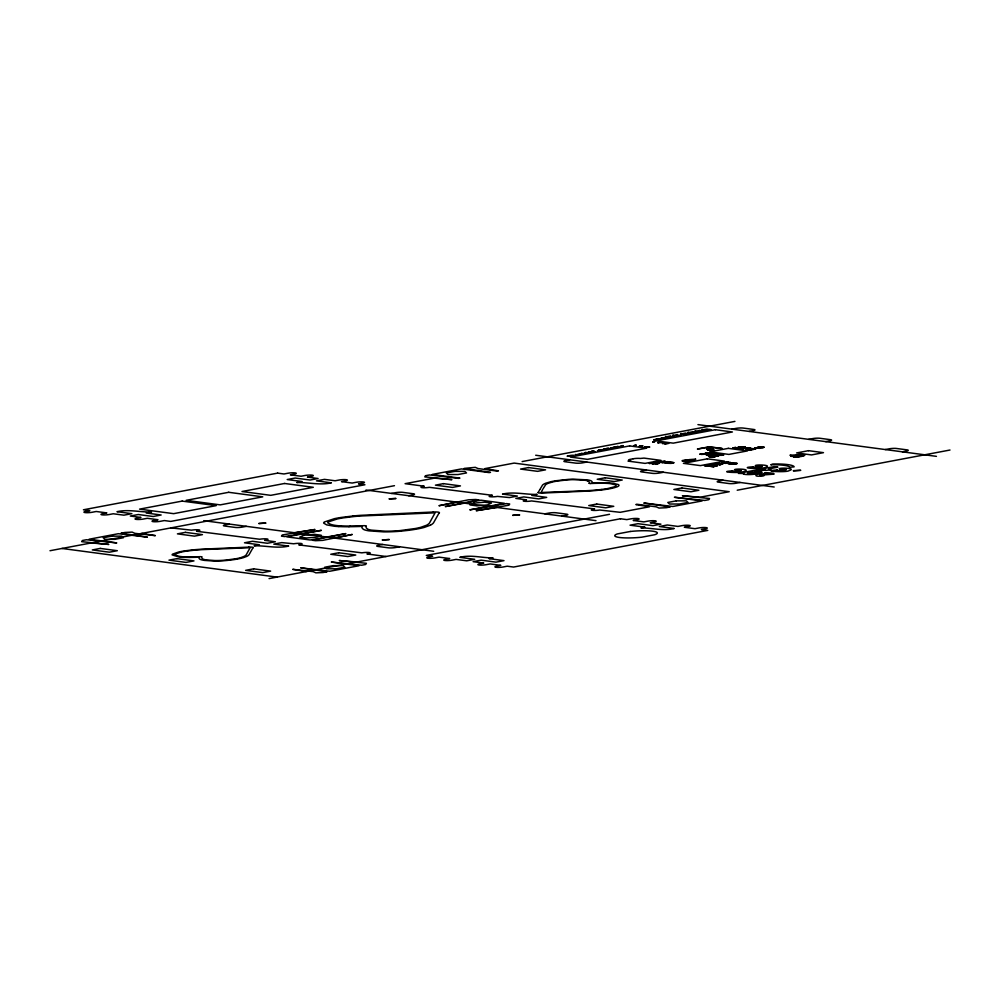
<?xml version="1.0" encoding="UTF-8"?>
<svg xmlns="http://www.w3.org/2000/svg" width="1000" height="1000" viewBox="0 0 1000 1000"><rect width="100%" height="100%" fill="white"/><g stroke="black" fill="none" stroke-linecap="round" stroke-linejoin="round"><path stroke-width="1.5" d="M683.363 460.775L686.838 460.087M800.888 455.487L795.85 456.325A10.575 1.65 -3.7 0 1 795.263 456.325L794.425 456.413M658.787 461.925L664.825 461.5M710.713 466.275L713.85 465.625M253.012 547.675L249.213 554.425A48.5 7.588 -3.7 0 1 246.887 556.337L243.287 557.7A26.387 4.125 -3.7 0 1 235.975 559.288L234.862 559.475A29.288 4.588 -3.7 0 1 231.8 559.913L227.087 560.45A20.2 3.162 -3.7 0 1 220.538 560.913A21.237 3.325 -3.7 0 1 218.65 560.975A21 3.287 -3.7 0 1 213.35 561L204.575 560.413A24.262 3.8 -3.7 0 1 199.838 559.163L199.3 558.675A56.4 8.825 -3.7 0 1 199.1 557.188A59.6 9.325 -3.7 0 1 189.887 557.413M439.175 512.812L433.738 522.45A69.287 10.838 -3.7 0 1 430.425 525.188M543.15 488.65L545.625 484.738A37.163 5.812 -3.7 0 1 548.237 483.275L552.75 481.938A22.163 3.462 -3.7 0 1 557.812 480.988L567.3 479.913A16.438 2.575 -3.7 0 1 572.537 479.65L580.475 479.825M540.138 489.087L542.487 485.15A41.638 6.513 -3.7 0 1 545.625 483.25L550.688 481.75A24.787 3.875 -3.7 0 1 556.362 480.7L568.337 479.387A19 2.975 -3.7 0 1 573.162 479.175L587.463 479.875A20.938 3.275 -3.7 0 1 589.963 480.412A26.775 4.188 -3.7 0 1 591.938 481.5A59.6 9.325 -3.7 0 1 592.1 482.987A56.4 8.825 -3.7 0 1 601.3 482.775L604.487 482.762A24.262 3.8 -3.7 0 1 613.062 483.288L618.25 484.55A21 3.287 -3.7 0 1 618.975 485.387A21.237 3.325 -3.7 0 1 618.862 485.688A20.2 3.162 -3.7 0 1 617.163 486.8L614.625 487.625A29.288 4.588 -3.7 0 1 612.413 488.175L611.5 488.387A26.387 4.125 -3.7 0 1 602.9 489.8L595.062 490.588A48.5 7.588 -3.7 0 1 583.6 491.287L542.325 493.05A4.913 0.775 -3.7 0 1 538.013 492.5M538.188 492.488L539.8 489.675M542.638 489.538L541.1 492.512L583.962 490.825A45.625 7.138 -3.7 0 0 594.75 490.175L601.825 489.45M706.612 448.938L707.525 447.587L713 448.275M713.125 448.312L712.15 449.762L714.087 449.75L710.3 450.438M791 456.35L791.513 455.588L789.938 455.225L800.713 454.65M667.025 443.113L665.263 443.675L668.863 443.3L664.4 443.825L665.413 443.363A15.65 2.45 -3.7 0 0 665.888 443.237L662.25 443.488L667.087 442.987M712.138 455.112L709.613 455.4A4.025 0.625 -3.7 0 1 708.713 455.35A5.412 0.85 -3.7 0 1 706.888 455.037L709.925 454.613A7.938 1.238 -3.7 0 1 711.675 454.85L712.15 455.037M616.862 447.388L611.487 447.825M716.575 465.962L713.737 466.55M763.538 447.3L758.587 447.75L760.5 448A4.938 0.775 -3.7 0 0 762.887 447.688M695.612 459.225L695.075 459.588M645.738 447.25L646.787 446.887A15.65 2.45 -3.7 0 0 647.275 446.75L644.525 446.912M710.713 429.675L706.425 430.05M689.65 459.588L695.625 459.137M723.425 454.95C719.663 455.65 725.075 455.025 723.425 454.85M694.925 459.663L692.113 460.188A10.188 1.587 -3.7 0 0 691.462 460.588L690.55 460.95A4.35 0.675 -3.7 0 1 689.812 461.112L688.525 461.287A4.312 0.675 -3.7 0 1 686.45 461.413A5.725 0.9 -3.7 0 1 682.075 460.838A4.312 0.675 -3.7 0 1 682.463 460.525L686.35 459.913A14.488 2.263 -3.7 0 0 687.5 459.85A6.525 1.025 -3.7 0 0 688.612 459.75L689.663 459.625M656.087 462.863L649.225 463.512L651.925 462.987M719.362 463.625L712.55 464.237L714.725 464.525M711.388 455.213L710.312 455.387M594.7 451.562L592.5 451.925L593.925 451.587M696.688 432.362L694.688 432.725L695.925 432.388M659.987 439.25L658.288 439.575L659.275 439.25M690.138 460.688L686.312 460.938M793.388 470.613L800.763 470.312L793.45 470.913M690.325 460.5L691.762 459.938L687.062 460.075M800.837 455.35A8.338 1.3 -3.7 0 0 800.763 455.288L801.888 455.125M581.237 453.413L582.65 453.587L581.3 453.562M683.037 434.225L683.85 434.175M803.225 454.975L804.338 454.862M588.337 452.062L589.2 452M690.325 432.863L691.162 432.812M653.7 439.738L656.538 439.6M746.338 449.562L749.425 448.825M567.312 456.05L573.538 455.363M667.975 437.1L674.2 436.413M573.525 455.525L570.037 456.112A7.713 1.212 -3.7 0 0 572.562 455.625L570.837 455.45A7.462 1.163 -3.7 0 0 568.2 455.962L568.038 456.037M674.188 436.575L669.212 437.388L670.688 437.163A7.713 1.212 -3.7 0 0 673.225 436.662L673.45 436.587M708.913 456.525L711.862 456.1L709.675 456.438M717.95 454.812L720.9 454.387L718.675 454.75M732.913 447.875L735.863 447.45L733.65 447.8M673.85 462.85L667.275 463.188M711.912 465.375L707.35 466L708.138 465.988M737.163 463.6L733.65 464.087L734.912 464.1M584.475 453.35L583.725 453.537L585.15 453.4M686.225 434.188L683.962 434.513M609.025 448.725L606.163 448.975M709.938 429.725L707.1 429.988M759.875 475.112L761.663 474.888A14.3 2.237 -3.7 0 1 763.15 474.95L773.587 474.175M718.737 463.625L718.037 463.812M747.062 449.5L748.2 449.175M668.7 437.088L668.875 437.013A7.462 1.163 -3.7 0 1 671.413 436.525L673.425 436.463M664.212 438.3L661.462 438.537M661.4 438.375L664.212 438.15M655.925 439.25L660.075 439.075M711.462 456.763L712.225 456.562M720.512 455.062L721.263 454.85M735.462 448.125L736.462 447.875L735.325 447.95M613.288 447.475L616.138 447.262M430.375 525.188L424.2 527.438A37.462 5.863 -3.7 0 1 416.375 529.138L413.25 529.65A41.837 6.55 -3.7 0 1 408.875 530.288L400.8 531.175A28.613 4.475 -3.7 0 1 392.775 531.7A30.35 4.75 -3.7 0 1 390.1 531.8A29.712 4.65 -3.7 0 1 383.562 531.862L369.012 530.862A34.4 5.387 -3.7 0 1 363.6 529.438L362.45 528.513A80.575 12.6 -3.7 0 1 362.163 526.388A85.138 13.325 -3.7 0 1 348.988 526.712M616.112 447.4L614.712 447.675M673.075 462.912L671.162 463.3M711.175 465.412L708.3 465.975M736.363 463.65L734.75 463.988M700.512 454.075L703.275 453.725L699.775 454.15L706.737 454.137L702.1 454.375A10.812 1.688 -3.7 0 1 701.712 454.387L701.562 454.387M798.238 455.688L795.612 455.988M656.637 439.263L658.175 439.025M591.188 452.038L589.875 452.337M693.1 432.875L692.1 433.013M735.013 448.1L733.65 447.962M686.875 434.237L684.225 434.525M800.6 454.75L791.062 456.4M657.138 439.775L653.75 439.888M591.737 452.1L590.525 452.312M693.737 432.9L690.387 433.013M665.913 437.987L660.537 438.475L664.775 438.413A10.662 1.663 -3.7 0 0 665.487 438.275C669.225 437.287 661.413 437.725 665.925 437.75M654.538 439.688L655.938 439.538M656.5 439.738L654.538 439.837M721.125 454.762C718.275 454.975 722.938 455.75 720.525 455.188M798.388 455.462L799.412 455.387M605.4 448.963L604.237 449.25L605.837 449.462L603.175 449.325L606.05 448.787M706.325 429.963L705.15 430.25L706.762 430.462L704.087 430.312L706.963 429.787M456.5 502.075L438.938 505.737L468.462 499.812L475.65 499.487L478.85 499.913L445.325 506.587L480.975 500.2L504.4 503.312L469.812 509.85L506.525 503.6L509.725 504.025L508.925 505.2L476.213 510.7L496.95 507.463M334.7 538.1L352.25 534.45L322.738 540.363L315.55 540.688L312.35 540.262L345.863 533.6L310.225 539.987L286.8 536.862L321.375 530.337L284.675 536.575L281.475 536.15L282.275 534.975L314.988 529.487L294.237 532.712M763.05 447.65L764.275 447.15L761.237 446.9M713.438 464.2L715.05 463.875M50 550.725L394.462 485.688M522.137 461.575L734.925 421.4M665.425 436.525L666.05 436.4M672.65 435.15L673.275 435.037M680.625 433.65L681.25 433.525M687.875 432.287L688.5 432.163M694.95 430.95L695.588 430.825M701.912 429.637L702.537 429.513M665.662 436.975L670.462 435.9M672.887 435.613L677.688 434.538M680.863 434.113L685.662 433.038M688.1 432.738L692.913 431.675M695.188 431.4L700 430.337M702.15 430.087L706.95 429.012M575.188 454.575L575.812 454.462M675.925 435.588L676.562 435.475M576.087 454.75L580.737 454.038L575.425 455.037M676.162 436.05L680.975 434.975M229.3 524.075L225.3 524.825A5.125 0.8 -3.7 0 0 224.513 526L235.15 527.425A5.125 0.8 -3.7 0 0 242.338 527.087L246.325 526.337M391.55 493.438L395.538 492.675A5.125 0.8 -3.7 0 1 402.725 492.35L413.375 493.762A5.125 0.8 -3.7 0 1 412.575 494.95L408.587 495.7M569.763 459.775L565.775 460.538A5.125 0.8 -3.7 0 0 564.975 461.712L575.625 463.125A5.125 0.8 -3.7 0 0 582.812 462.8L586.8 462.05M732.013 429.137L736.012 428.387A5.125 0.8 -3.7 0 1 743.188 428.062L753.838 429.475A5.125 0.8 -3.7 0 1 753.037 430.662L749.05 431.413M662.95 462.525L667.525 461.662L661.762 462.612L670.55 462.062L664.8 463.013L669.325 462.163M671.688 462.212L666.363 463.225L671.312 463.4M751.375 448.45L755.1 449.125L755.775 449L755.2 447.925L759.425 448.3L754.488 447.863L755.025 448.938M646.425 469.988L642.438 470.737A5.125 0.8 -3.7 0 0 641.637 471.912L652.288 473.338A5.125 0.8 -3.7 0 0 659.463 473.013L663.462 472.25M808.675 439.35L812.663 438.6A5.125 0.8 -3.7 0 1 819.85 438.263L830.5 439.688A5.125 0.8 -3.7 0 1 829.7 440.863L825.713 441.613M732.663 462.887L728.138 463.738L733.888 462.788L725.1 463.338L730.425 462.325M770.4 468.575L777.913 467.163L774.05 466.637L738.425 473.375L743.775 473.525A7.512 1.175 -3.7 0 0 743.763 474M382.612 544.475L378.625 545.237A5.125 0.8 -3.7 0 0 377.825 546.413L388.475 547.825A5.125 0.8 -3.7 0 0 395.662 547.5L399.65 546.75M544.862 513.837L548.862 513.088A5.125 0.8 -3.7 0 1 556.038 512.762L566.688 514.175A5.125 0.8 -3.7 0 1 565.887 515.363L561.9 516.112M723.088 480.188L719.087 480.95A5.125 0.8 -3.7 0 0 718.3 482.125L728.938 483.537A5.125 0.8 -3.7 0 0 736.125 483.212L740.113 482.463M885.337 449.55L889.325 448.8A5.125 0.8 -3.7 0 1 896.513 448.475L907.163 449.888A5.125 0.8 -3.7 0 1 906.363 451.062L902.375 451.825M269.062 578.6L609.538 514.312M737.212 490.213L950 450.025M751.862 449.738L749.075 450.025M801.413 456.4L802.3 456.238A7.488 1.175 -3.7 0 0 803.988 455.763L804.638 455.4A7.488 1.175 -3.7 0 0 804.6 454.975L804.463 454.888M687.412 460.925L688.213 460.838M652.013 463.038L655.425 462.887L653.363 462.612M718.288 463.9L715.163 463.913M653.538 462.713L656.1 462.738M716.862 463.438L718.75 463.475M353.05 515.975L341 517.475A35.312 5.525 -3.7 0 0 334.438 518.675L324.375 521.987A27.15 4.25 -3.7 0 0 323.663 523.125L326.688 524.888L334.15 526.213A29.537 4.625 -3.7 0 0 338.812 526.562M789.575 467.3L794.163 466.85A29.238 4.575 -3.7 0 0 772.763 464L770.763 464.8A25.725 4.025 -3.7 0 1 789.613 467.3M798.888 456.737L796.65 456.912A7.488 1.175 -3.7 0 1 793.975 456.975L793.2 456.85L794.312 456.763M716.688 463.338L719.425 463.462M569.55 456.3L568.075 456.15M713.45 465.65L710.062 466.287L713.075 466.688M713.4 465.55L716.6 465.85M569.325 456.188L568.65 456.213M749.688 449.888L753.688 449.387L749.275 448.975M713.75 466.65L710.763 466.375M590.163 452.212L589.038 452.325L589.8 452.225M760.875 446.812L757.087 447.5L761.538 446.788M708.263 454.6L706.3 455.1A4.013 0.625 -3.7 0 0 706.737 455.25A7.612 1.188 -3.7 0 0 708.487 455.475L710.025 455.5M749.488 449.9L746.862 449.95L747.875 449.888M688.2 460.75L685.65 460.887M796.725 456.1L799.575 455.438M713.188 466.575L717.262 465.875L714.075 465.5M614.362 447.688L613.337 447.638M661.263 462.238L658.125 461.938L664.525 461.225A4.938 0.775 -3.7 0 1 665.625 461.525L661.775 461.788L663.238 461.838M724.475 462.962L722.138 462.625L728.925 462.25A4.938 0.775 -3.7 0 0 727.85 461.95L721.462 462.663L724.525 463.075M590.4 483.512L589.138 483.387M433.188 512.025L360.725 515.325A53.388 8.35 -3.7 0 0 353.05 515.975M248.825 547.137L203.925 549.075A41.638 6.513 -3.7 0 0 192.712 549.888L184.288 550.938A24.787 3.875 -3.7 0 0 178.675 552.013L172.65 554.1A19 2.975 -3.7 0 0 172.15 554.9L178.988 557.013A20.938 3.275 -3.7 0 0 182.763 557.3A26.775 4.188 -3.7 0 0 189.862 557.425M661.188 462.35L659.062 462.287M749.212 449.913L747.562 450.025M695.05 432.025L693.462 432.163L695.325 432.025M658.213 438.9L659.287 439.1M686.925 461.2L686.6 461.213A4.5 0.7 -3.7 0 1 683.337 460.775M708.288 454.7L709.688 454.75M796.888 455.887L796.95 455.887A5.1 0.8 -3.7 0 1 796.5 455.9M701.675 454.275L701.075 454.4M694.237 432.625L694.1 432.725M761.363 446.9L763.562 447.188M582.863 453.587L583.725 453.675L582.688 453.713M615.462 447.188L610.625 447.925L613.638 448.05L611.575 448.025M706.775 448.975L710.175 448.825L709.45 449.888L707.525 449.988L710.175 450.425M701.35 454.288L700.537 454.212M753.725 466.763C735.013 467.837 762.812 469.613 765.25 467.5C774.737 464.588 750.325 464.237 756.3 466.262M777.475 469.938C758.6 471.15 786.925 472.688 789.05 470.662C798.562 467.8 774.212 467.375 780.175 469.425A4.638 0.725 -3.7 0 1 785.962 469.575M732.837 470.838C714.8 471.938 742.013 473.488 744.1 471.525C753.225 468.7 729.688 468.387 735.487 470.325M755.713 472.938L760.938 473A8.85 1.388 -3.7 0 0 761.9 472M593.225 451.35L593.938 451.438M742.4 446.912L738.975 446.838L745.3 446.863L738.213 446.825L740.25 447.45M709.412 453.15L705.975 453.062L712.3 453.088L705.225 453.062L707.262 453.688M732.212 464.212L733.625 464.2L729.7 463.95L737.163 463.312M615.75 447.062L616.938 447.25M717.887 455.975L711.875 455.913L718.75 455.988L716.513 455.037L717.9 455.962M657.237 439.487L658.225 439.575L656.625 439.4M732.3 464.1L730.612 463.913M591.925 451.925L592.575 451.812L591.6 451.788M696.725 432.225L695.263 432.15L695.925 432.238M684.05 434.513L683.037 434.338M668.75 437.375L668 437.262M764.75 474.15C754 472.738 752.075 478.175 764.25 475.462A5.088 0.8 -3.7 0 1 759.688 475.238M593.837 451.238L594.725 451.425M568.088 456.325L567.35 456.213M588.987 452.325L588.337 452.2M356.85 562.025L339.275 560.55L366.425 563.3L365.637 564.487L361.637 565.237L331.3 562.05L358.988 565.737L329.725 571.263L300.712 567.825L327.062 571.763L323.075 572.525L315.887 572.85L313.225 571.638L292.738 569.338L306.312 571.575M91.237 542.938L108.8 544.425L81.65 541.663L82.45 540.487L86.438 539.738L116.775 542.913L89.1 539.225L118.362 533.7L147.375 537.137L121.013 533.2L125.013 532.45L132.188 532.125L134.85 533.337L155.35 535.638L141.775 533.4M697.95 424.613L936.438 456.362M687.438 433.275L690.212 433.638L687.487 433.488M712.087 456.463C705.362 457.638 722.525 456.375 711.462 456.875M619.675 446.712L616.962 446.55L620.225 446.825A10.575 1.65 -3.7 0 1 622.087 446.012A8.625 1.35 -3.7 0 1 623.288 445.712L622.775 445.637A9.5 1.487 -3.7 0 0 619.775 446.7M734.975 463.088L736.462 463.338M759.412 469.412L763.138 469.9M709.725 464.862L711.213 465.112M754.8 471.5L765.3 469.513A6.175 0.963 -3.7 0 0 764.75 470.05A5.362 0.838 -3.7 0 0 765.938 470.412L770.975 469.675A4.838 0.75 -3.7 0 1 770.312 469.625L769.9 469.575A4.575 0.712 -3.7 0 1 768.85 469.338M705.375 465.688L707.387 465.887L704.45 465.725L711.925 465.087M671.637 462.362L673.825 462.587M585.638 452.463L588.413 452.825L585.688 452.675M535.688 455.25L774.188 487M366 490.025L595.975 520.65M203.738 520.662L433.725 551.287M171.025 527.875L191.525 530.175A5.125 0.8 -3.7 0 1 198.7 529.85A5.125 0.8 -3.7 0 1 197.913 531.025L196.575 531.275L259.662 539.25A5.125 0.8 -3.7 0 1 266.85 538.913A5.125 0.8 -3.7 0 1 266.05 540.1L264.725 540.35L275.363 541.763L267.387 543.275L252.488 541.287L244.5 542.788L259.413 544.775L254.088 545.788C265.613 545.513 277.225 548.725 288.688 546.1L273.775 544.125L281.762 542.612L293.738 543.775A5.125 0.8 -3.7 0 1 300.912 543.45A5.125 0.8 -3.7 0 1 300.125 544.637L298.788 544.888L361.875 552.85A5.125 0.8 -3.7 0 1 369.062 552.525A5.125 0.8 -3.7 0 1 368.263 553.7L366.938 553.95L386.1 556.5M61.975 548.462L277.038 577.1M672.5 462.475L673.125 462.612M794.425 456.525L794.663 456.538A5.025 0.787 -3.7 0 0 797.25 456.475A5.487 0.862 -3.7 0 0 798.288 456.388A5.025 0.787 -3.7 0 0 799.65 456.213A5.3 0.825 -3.7 0 0 800.812 455.988M709.688 456.613L710.413 456.662L708.962 456.675M735.512 448.25L739.075 447.912L732.938 448.013M331.175 524.587L327.762 522.863A23.388 3.663 -3.7 0 1 328.363 521.888L337.262 518.962A31.575 4.938 -3.7 0 1 343.125 517.888L353.913 516.55A48.612 7.6 -3.7 0 1 359.837 516.038L435.075 512.825L429.688 522.65A65.188 10.2 -3.7 0 1 426.575 525.225L420.988 527.25A32.725 5.125 -3.7 0 1 415.312 528.525L400.238 530.575A24.8 3.875 -3.7 0 1 392.113 531.087L390.95 531.125A25.775 4.037 -3.7 0 1 385.213 531.175L371.488 530.15A29.588 4.625 -3.7 0 1 367.912 529.212L366.512 528.2A74.138 11.6 -3.7 0 1 366.362 525.9L364.275 525.662A77.925 12.188 -3.7 0 1 350.238 526.025M177.413 555.925L175.025 554.712A16.438 2.575 -3.7 0 1 175.712 553.85L180.763 552.188A22.163 3.462 -3.7 0 1 185.775 551.225L193.325 550.3A37.163 5.812 -3.7 0 1 201.925 549.637L250.138 547.688L246.363 554.562A45.625 7.138 -3.7 0 1 244.188 556.362L240.95 557.6A23.012 3.6 -3.7 0 1 236.312 558.675L226.575 560.037A17.537 2.737 -3.7 0 1 219.25 560.5A18.225 2.85 -3.7 0 1 214.587 560.525L206.188 559.913A20.888 3.262 -3.7 0 1 202.85 559.025L202.15 558.45A51.887 8.113 -3.7 0 1 202.037 556.838L200.7 556.663A54.55 8.537 -3.7 0 1 190.75 556.925A23.925 3.738 -3.7 0 1 184.412 556.825M717.975 454.95L719.85 455.025L718.662 454.888M645.775 447.337C655.188 447.225 645.062 446.287 644.538 447.013M709.95 429.588L707.425 429.525L710.725 429.55M609.038 448.587L609.825 448.65L605.538 449.062M753.175 473.438L755.013 474.188M802 455.15L802.087 455.213A4.913 0.775 -3.7 0 1 802.038 455.55A5.487 0.862 -3.7 0 1 801.812 455.688A4.913 0.775 -3.7 0 1 800.875 455.962M184.237 556.875A24.125 3.775 -3.7 0 1 177.562 555.913M248.837 547.1A4.913 0.775 -3.7 0 1 253.212 547.675M340.925 525.95A34.462 5.387 -3.7 0 1 331.388 524.562M350.188 526.05A34.188 5.35 -3.7 0 1 341.163 525.887M433.212 511.987A7.025 1.1 -3.7 0 1 439.462 512.8M348.95 526.737A38.25 5.987 -3.7 0 1 338.837 526.55M580.388 479.85A24.125 3.775 -3.7 0 1 587.537 480.725M601.825 489.45A23.012 3.6 -3.7 0 0 607.762 488.537L614.525 486.788A17.537 2.737 -3.7 0 0 616.125 485.562A18.225 2.85 -3.7 0 0 615.487 484.825L610.2 483.625A20.888 3.262 -3.7 0 0 604.15 483.25L600.425 483.25A51.887 8.113 -3.7 0 0 590.413 483.512M589.188 483.3A54.55 8.537 -3.7 0 0 589 481.725A23.925 3.738 -3.7 0 0 587.3 480.75M773.162 473.387A6.787 1.062 -3.7 0 1 773.7 474.162M773 473.4A11.725 1.837 -3.7 0 0 764.625 472.837L763.95 473.65A6.175 0.963 -3.7 0 1 768.35 473.713L768.938 473.988L766.925 474.237A16.55 2.587 -3.7 0 1 764.775 474.137M768.838 469.087A4.25 0.663 -3.7 0 1 769.488 468.787A4.85 0.762 -3.7 0 1 770.387 468.575M741.162 470.65A4.475 0.7 -3.7 0 1 737.113 471.55A4.475 0.7 -3.7 0 1 732.412 471.325M732.262 471.112A4.475 0.7 -3.7 0 1 732.638 470.838M735.562 470.262A4.475 0.7 -3.7 0 1 741.087 470.45M786.012 469.775A4.638 0.725 -3.7 0 1 781.762 470.7A4.638 0.725 -3.7 0 1 776.925 470.45M776.8 470.238A4.638 0.725 -3.7 0 1 777.25 469.938M756.35 472.638A4.45 0.7 -3.7 0 1 755.925 472.938M753 473.5A4.45 0.7 -3.7 0 1 747.55 473.3M747.487 473.1A4.45 0.7 -3.7 0 1 751.55 472.212A4.45 0.7 -3.7 0 1 756.188 472.438M754.812 471.475A7.287 1.137 -3.7 0 1 761.5 472.038M754.762 474.175A8.325 1.3 -3.7 0 1 743.462 474.025M762.225 466.6A4.638 0.725 -3.7 0 1 757.962 467.525A4.638 0.725 -3.7 0 1 753.125 467.287M753 467.075A4.638 0.725 -3.7 0 1 753.5 466.75M756.413 466.2A4.638 0.725 -3.7 0 1 762.163 466.4M709.575 454.775A5.6 0.875 -3.7 0 1 711.525 455.062M801.538 456.362A7.488 1.175 -3.7 0 1 799.013 456.7M803.337 455.087A7.662 1.2 -3.7 0 1 803.4 455.15M803.462 455.238A6.425 1 -3.7 0 1 795.413 456.75A7.662 1.2 -3.7 0 1 794.5 456.763M584.987 452.65A4.387 0.688 -3.7 0 1 585.413 452.463M686.775 433.462A4.387 0.688 -3.7 0 1 687.212 433.263M258.888 523.513L265.7 523.088L258.888 523.513M382.388 539.963L389.2 539.538L382.388 539.963M389.225 498.913L396.025 498.488L389.275 498.825M512.725 515.35L519.538 514.925L512.725 515.35M741.2 448.6L739.55 448.8L743.275 449.3L738.475 448.837L741.2 448.6M425.562 475.7L424.762 476.875L451.912 479.637L434.35 478.15L405.1 483.675L424.263 486.225L422.938 486.475A5.125 0.8 -3.7 0 0 422.137 487.663A5.125 0.8 -3.7 0 0 429.325 487.325L492.4 495.3L491.075 495.55A5.125 0.8 -3.7 0 0 490.275 496.725A5.125 0.8 -3.7 0 0 497.463 496.4L509.438 497.562L517.425 496.062L502.512 494.075C513.975 491.463 525.588 494.675 537.112 494.4L531.788 495.4L546.7 497.388L538.713 498.9L523.812 496.912L515.825 498.413L526.475 499.837L525.15 500.087A5.125 0.8 -3.7 0 0 524.35 501.262A5.125 0.8 -3.7 0 0 531.538 500.938L594.612 508.9L593.288 509.15A5.125 0.8 -3.7 0 0 592.487 510.337A5.125 0.8 -3.7 0 0 599.675 510.012L620.175 512.312L649.425 506.788L635.85 504.55L637.175 504.3L656.338 506.85L659 508.062L666.188 507.725L670.175 506.975L643.825 503.038L672.837 506.475L702.1 500.95L674.412 497.262L704.762 500.45L708.75 499.7L709.55 498.512L682.4 495.763L699.963 497.238L729.225 491.712L514.15 463.088L484.888 468.612L498.462 470.85L497.137 471.1L477.975 468.55L475.312 467.337L464.137 468.413L490.487 472.35L489.15 472.6L461.475 468.913L432.212 474.438L459.9 478.125L458.562 478.375L429.55 474.95L425.562 475.7M598.888 449.925L597.438 450.838L603.138 449.888L598.888 449.925M599.4 449.988L598.4 450.613L600.763 450.175L599.4 449.988M699.812 430.9L698.35 431.812L704.05 430.875L699.812 430.9M700.325 430.975L699.325 431.6L701.675 431.15L700.325 430.975M303.712 535.262L299.775 537.087L306.537 537.987L317.238 537.062L321.175 535.225L314.413 534.325L303.712 535.262M473.95 503.113L470.012 504.95L476.775 505.85L487.475 504.913L491.4 503.088L484.65 502.188L473.95 503.113M659.45 463.162L655.75 464.375L658.525 463.263L652.038 463.888L659.45 463.162M722.775 463.875L719.087 465.1L721.862 463.988L715.375 464.613L722.775 463.875M277.613 473.125L83.438 509.787L89.825 510.637L85.838 511.4A5.125 0.8 -3.7 0 0 85.037 512.575A5.125 0.8 -3.7 0 0 92.225 512.25L96.213 511.488L106.862 512.913L102.875 513.663A5.125 0.8 -3.7 0 0 102.075 514.837A5.125 0.8 -3.7 0 0 109.262 514.513L113.25 513.763L123.9 515.175L131.875 513.675L116.975 511.688C128.425 509.075 140.05 512.288 151.562 512.013L146.25 513.013L161.15 515L153.175 516.5L138.262 514.525L130.287 516.025L140.938 517.45L136.938 518.2A5.125 0.8 -3.7 0 0 136.15 519.375A5.125 0.8 -3.7 0 0 143.338 519.05L147.325 518.3L157.975 519.712L153.975 520.462A5.125 0.8 -3.7 0 0 153.188 521.65A5.125 0.8 -3.7 0 0 160.362 521.312L164.363 520.562L170.75 521.413L364.925 484.75L358.525 483.9L362.525 483.15A5.125 0.8 -3.7 0 0 363.312 481.962A5.125 0.8 -3.7 0 0 356.138 482.3L352.137 483.05L341.5 481.625L345.487 480.875A5.125 0.8 -3.7 0 0 346.275 479.7A5.125 0.8 -3.7 0 0 339.1 480.025L335.112 480.775L324.462 479.363L316.475 480.875L331.388 482.85C319.925 485.462 308.312 482.262 296.788 482.525L302.113 481.525L287.2 479.538L295.188 478.038L310.087 480.025L318.075 478.512L307.425 477.1L311.413 476.337A5.125 0.8 -3.7 0 0 312.213 475.163A5.125 0.8 -3.7 0 0 305.025 475.487L301.038 476.25L290.387 474.825L294.375 474.075A5.125 0.8 -3.7 0 0 295.175 472.9A5.125 0.8 -3.7 0 0 287.987 473.225L284 473.975L277.613 473.125M182.138 501.1L139.588 509.125L173.65 513.663L216.213 505.625L182.138 501.1M228.688 492.3L186.137 500.337L220.2 504.875L262.762 496.838L228.688 492.3M284.55 483.475L242 491.512L270.738 495.337L313.3 487.3L284.55 483.475M111.688 536.163L103.238 537.762L104.875 539.338L114.95 539.325L123.4 537.725L121.762 536.15L111.688 536.163M454.787 471.375L446.337 472.975L447.975 474.55L458.05 474.538L466.5 472.938L464.862 471.362L454.787 471.375M629.6 445.913L570.425 457.088L587.463 459.35L646.637 448.175L629.6 445.913M715.387 429.712L656.2 440.887L673.238 443.15L732.425 431.975L715.387 429.712M636.15 445.163L634.125 445.55L636.15 445.163M654.762 441.65L652.75 442.038L654.762 441.65M639.963 445.913L639.075 446.45L643.025 445.85L639.963 445.913M658.587 442.388L657.688 442.938L661.65 442.337L658.587 442.388M100.288 548.425L92.312 549.938L109.35 552.2L117.325 550.7L100.288 548.425M185.4 532.362L177.425 533.862L194.462 536.138L202.438 534.625L185.4 532.362M443.413 483.638L435.438 485.15L452.475 487.413L460.45 485.9L443.413 483.638M528.538 467.562L520.55 469.075L537.587 471.337L545.575 469.837L528.538 467.562M633.088 458.787L630.438 459.3A5.125 0.8 -3.7 0 0 629.637 460.475L630.7 460.613L628.038 461.112L645.075 463.387L661.038 460.375L644 458.1L640.275 458.462A5.125 0.8 -3.7 0 0 633.088 458.787M709.375 446.788L697.4 449.05L709.175 447.088L722.15 448.488L709.375 446.788M728.337 448.35L709.712 451.863L728.875 454.412L747.5 450.9L728.337 448.35M712.138 453.812L713.587 454.9L718.688 453.938L712.138 453.812M744.05 447.775L745.5 448.875L750.612 447.912L744.05 447.775M715.8 454L712.362 453.913L715.8 454M747.725 447.975L744.287 447.887L747.725 447.975M176.95 558.638L168.962 560.138L186 562.413L193.988 560.9L176.95 558.638M605.188 477.775L597.212 479.275L614.25 481.55L622.225 480.037L605.188 477.775M707.337 458.825L683.4 463.35L700.425 465.613L724.375 461.1L707.337 458.825M808.562 450.675L796.6 452.938L811.5 454.925L823.475 452.663L808.562 450.675M253.612 568.837L245.625 570.35L262.663 572.612L270.637 571.112L253.612 568.837M338.725 552.762L330.75 554.275L347.775 556.538L355.763 555.037L338.725 552.762M596.737 504.05L588.75 505.55L605.788 507.825L613.775 506.312L596.737 504.05M681.85 487.975L673.875 489.487L690.913 491.75L698.888 490.25L681.85 487.975M333.137 565.65L324.688 567.25L326.312 568.825L336.4 568.8L344.85 567.212L343.212 565.638L333.137 565.65M676.263 500.863L667.812 502.45L669.45 504.025L679.525 504.012L687.975 502.413L686.338 500.838L676.263 500.863M620.45 518.763L426.275 555.438L432.663 556.287L428.675 557.038A5.125 0.8 -3.7 0 0 427.875 558.212A5.125 0.8 -3.7 0 0 435.062 557.888L439.05 557.137L449.7 558.55L445.712 559.3A5.125 0.8 -3.7 0 0 444.913 560.487A5.125 0.8 -3.7 0 0 452.1 560.15L456.087 559.4L466.737 560.812L474.712 559.312L459.812 557.325C470.812 554.525 482 557.975 493.075 557.9L489.087 558.65L503.988 560.638L496.012 562.15L481.1 560.163L473.125 561.663L483.775 563.088L479.787 563.837A5.125 0.8 -3.7 0 0 478.988 565.013A5.125 0.8 -3.7 0 0 486.175 564.688L490.163 563.938L500.812 565.35L496.812 566.112A5.125 0.8 -3.7 0 0 496.025 567.288A5.125 0.8 -3.7 0 0 503.212 566.962L507.2 566.2L513.587 567.05L707.763 530.388L701.375 529.538L705.362 528.787A5.125 0.8 -3.7 0 0 706.15 527.612A5.125 0.8 -3.7 0 0 698.975 527.938L694.987 528.688L684.338 527.275L688.325 526.512A5.125 0.8 -3.7 0 0 689.125 525.337A5.125 0.8 -3.7 0 0 681.938 525.662L677.95 526.425L667.3 525L659.325 526.512L674.225 528.5C663.213 531.287 652.038 527.85 640.962 527.925L644.95 527.163L630.05 525.188L638.025 523.675L652.925 525.662L660.913 524.15L650.263 522.737L654.25 521.987A5.125 0.8 -3.7 0 0 655.05 520.8A5.125 0.8 -3.7 0 0 647.862 521.138L643.875 521.888L633.225 520.462L637.212 519.712A5.125 0.8 -3.7 0 0 638.013 518.538A5.125 0.8 -3.7 0 0 630.825 518.862L626.838 519.612L620.45 518.763M630.325 531.475L617.288 533.938A21.337 3.337 -3.7 0 0 619.425 537.475A21.337 3.337 -3.7 0 0 641.787 537.188L654.812 534.725A21.337 3.337 -3.7 0 0 652.675 531.188A21.337 3.337 -3.7 0 0 630.325 531.475M606.6 448.512L608.625 448.375L606.6 448.512M591.475 451.362L593.162 451.225L591.475 451.362"/></g></svg>
